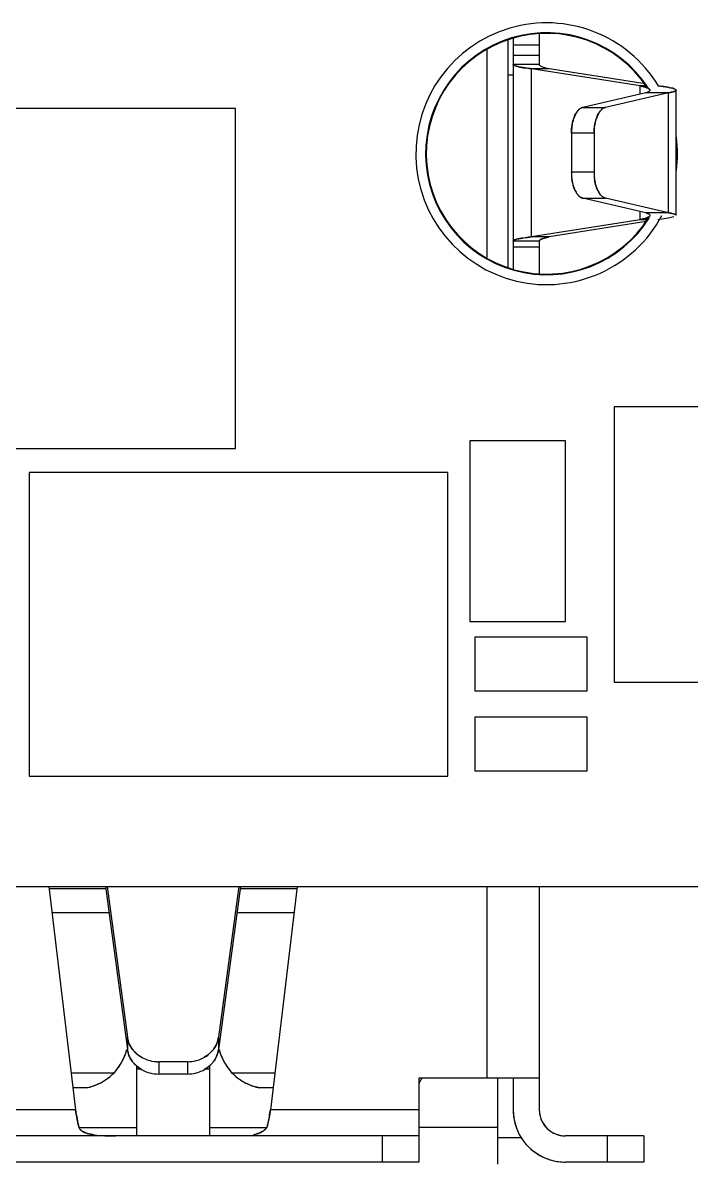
# Model space of a CAD drawing. Header units: millimetres. Extents: x 15 to 418, y 12 to 300.
# Drawn here: x 321.35 to 327.73, y 120.72 to 131.62 of the extents above; entities that cross this region are included whole.
import ezdxf

# ---------------------------------------------------------------- set-up
doc = ezdxf.new("R2010")
doc.units = ezdxf.units.MM
doc.header["$LTSCALE"] = 23.1
doc.layers.get('0').update_dxf_attribs({"linetype": 'CONTINUOUS'})

msp = doc.modelspace()

# ---------------------------------------------------------------- linework, layer by layer
at = {"color": 7, "linetype": 'Continuous'}
for p, q in [((326.032, 131.477), (326.032, 129.268)), ((326.282, 131.517), (326.282, 131.224)), ((325.782, 131.363), (325.782, 129.382)), ((325.982, 131.465), (325.982, 129.279)), ((326.032, 131.413), (326.282, 131.413)), ((326.282, 131.31), (326.032, 131.31)), ((326.282, 131.224), (326.032, 131.224)), ((327.245, 131.02), (326.207, 131.184)), ((326.377, 131.184), (326.207, 131.184)), ((326.207, 129.578), (326.207, 131.184)), ((326.282, 131.222), (326.282, 131.224)), ((327.295, 131.039), (326.377, 131.184)), ((326.032, 131.121), (325.982, 131.121)), ((327.3, 130.954), (326.699, 130.815)), ((327.516, 130.954), (326.916, 130.815)), ((327.305, 131.02), (327.245, 131.02)), ((327.245, 130.941), (327.245, 131.02)), ((327.516, 130.954), (327.3, 130.954)), ((327.334, 130.99), (327.337, 130.987)), ((327.42, 131.019), (327.415, 131.02)), ((327.415, 131.02), (327.42, 131.019)), ((327.516, 129.808), (327.516, 130.954)), ((323.378, 130.805), (318.358, 130.805)), ((323.378, 127.555), (323.378, 130.805)), ((326.699, 130.815), (326.916, 130.815)), ((326.805, 130.567), (326.589, 130.567)), ((326.589, 130.567), (326.589, 130.195)), ((326.805, 130.567), (326.805, 130.195)), ((326.805, 130.195), (326.589, 130.195)), ((327.3, 129.808), (326.699, 129.947)), ((326.699, 129.947), (326.916, 129.947)), ((327.516, 129.808), (326.916, 129.947)), ((327.245, 129.742), (326.207, 129.578)), ((327.245, 129.742), (327.245, 129.821)), ((327.312, 129.742), (327.245, 129.742)), ((327.516, 129.808), (327.3, 129.808)), ((327.325, 129.767), (327.33, 129.77)), ((327.33, 129.769), (327.325, 129.767)), ((327.303, 129.724), (326.377, 129.578)), ((326.282, 129.538), (326.032, 129.538)), ((326.377, 129.578), (326.207, 129.578)), ((326.282, 129.538), (326.282, 129.228)), ((326.282, 129.481), (326.032, 129.481)), ((328.202, 127.955), (326.996, 127.955)), ((326.996, 127.955), (326.996, 125.326)), ((318.358, 127.555), (323.378, 127.555)), ((326.532, 127.631), (325.618, 127.631)), ((325.618, 127.631), (325.618, 125.904)), ((326.532, 125.904), (326.532, 127.631)), ((325.408, 127.328), (321.408, 127.328)), ((321.408, 127.328), (321.408, 124.428)), ((325.408, 124.428), (325.408, 127.328)), ((325.618, 125.904), (326.532, 125.904)), ((326.738, 125.754), (325.666, 125.754)), ((325.666, 125.754), (325.666, 125.241)), ((326.738, 125.241), (326.738, 125.754)), ((326.996, 125.326), (328.202, 125.326)), ((325.666, 125.241), (326.738, 125.241)), ((326.738, 124.992), (325.666, 124.992)), ((325.666, 124.992), (325.666, 124.479)), ((326.738, 124.479), (326.738, 124.992)), ((321.408, 124.428), (325.408, 124.428)), ((325.666, 124.479), (326.738, 124.479)), ((313.786, 123.372), (363.786, 123.372)), ((321.596, 123.372), (321.85, 121.241)), ((321.599, 123.354), (322.14, 123.354)), ((322.137, 123.372), (322.347, 121.816)), ((322.153, 123.372), (322.347, 121.933)), ((323.41, 123.372), (323.217, 121.933)), ((323.426, 123.372), (323.217, 121.816)), ((323.424, 123.354), (323.965, 123.354)), ((323.967, 123.372), (323.714, 121.241)), ((325.782, 123.372), (325.782, 121.541)), ((326.282, 123.372), (326.282, 121.241)), ((322.171, 123.12), (321.626, 123.12)), ((323.937, 123.12), (323.392, 123.12)), ((322.347, 121.933), (322.347, 121.816)), ((323.217, 121.933), (323.217, 121.816)), ((322.432, 121.663), (322.432, 120.991)), ((322.919, 121.699), (322.645, 121.699)), ((322.645, 121.699), (322.645, 121.582)), ((322.919, 121.699), (322.919, 121.582)), ((323.132, 121.663), (323.132, 120.991)), ((322.214, 121.59), (321.808, 121.59)), ((322.475, 121.629), (322.432, 121.629)), ((322.919, 121.582), (322.645, 121.582)), ((323.132, 121.629), (323.088, 121.629)), ((323.755, 121.59), (323.35, 121.59)), ((321.953, 121.45), (321.825, 121.45)), ((323.738, 121.45), (323.61, 121.45)), ((326.282, 121.541), (325.132, 121.541)), ((325.132, 121.541), (325.132, 120.741)), ((325.161, 121.541), (325.132, 121.491)), ((325.882, 121.541), (325.882, 120.721)), ((326.032, 121.541), (326.032, 121.241)), ((321.85, 121.241), (319.792, 121.241)), ((325.132, 121.241), (323.714, 121.241)), ((321.883, 121.071), (322.432, 121.071)), ((323.132, 121.071), (323.68, 121.071)), ((325.882, 121.071), (325.132, 121.071)), ((325.132, 120.991), (319.792, 120.991)), ((324.782, 120.991), (324.782, 120.741)), ((326.111, 120.971), (325.882, 120.971)), ((327.282, 120.991), (326.532, 120.991)), ((326.932, 120.991), (326.932, 120.741)), ((327.282, 120.991), (327.282, 120.741)), ((325.132, 120.741), (319.792, 120.741)), ((327.282, 120.741), (326.532, 120.741))]:
    msp.add_line(p, q, dxfattribs=at)
at = {"color": 6, "linetype": 'Continuous'}
msp.add_line((327.59, 129.782), (327.59, 130.98), dxfattribs=at)
at = {"color": 7, "linetype": 'Continuous'}
for centre, radius, start, end in [((326.352, 130.372), 1.25, 31.2168, 331.875), ((326.352, 130.372), 1.156, 32.9875, 328.2749), ((326.352, 130.372), 1.15, 33.6113, 327.9822), ((326.601, 132.182), 1.023, 256.7781, 257.3779), ((326.593, 132.149), 0.989, 256.7641, 257.3845), ((327.022, 130.026), 1.019, 76.8029, 77.3927), ((327.028, 130.054), 0.99, 76.7777, 77.384), ((327.213, 131.219), 0.279, 288.1122, 289.0892), ((327.216, 131.212), 0.271, 288.1262, 289.1308), ((327.217, 130.752), 0.266, 70.6974, 71.1601), ((327.305, 131.006), 0.0461, 303.4336, 305.7424), ((327.362, 131.819), 0.879, 280.1278, 280.4246), ((327.367, 131.788), 0.847, 280.1296, 280.4372), ((327.524, 130.855), 0.145, 71.1257, 72.2929), ((327.586, 130.98), 0.00439, 0.0537, 4.8458), ((327.02, 130.657), 0.198, 146.5639, 149.134), ((327.073, 130.567), 0.484, 171.6036, 180.0716), ((326.941, 130.595), 0.35, 161.8296, 163.5875), ((327.289, 130.567), 0.484, 171.6011, 180.0764), ((326.352, 130.372), 1.25, 352.6617, 7.3383), ((327.072, 130.195), 0.484, 179.9236, 188.3989), ((327.289, 130.195), 0.484, 179.9284, 188.3964), ((327.158, 130.167), 0.35, 196.4125, 198.1704), ((326.803, 130.105), 0.198, 210.866, 213.4361), ((327.014, 130.774), 1.058, 282.6132, 282.9367), ((327.02, 130.744), 1.027, 282.6216, 282.9547), ((327.219, 129.56), 0.261, 70.0744, 71.9201), ((327.221, 129.567), 0.254, 70.0103, 71.9064), ((327.032, 132.884), 3.165, 276.9608, 277.2813), ((327.358, 128.92), 0.902, 79.7465, 79.8703), ((327.364, 128.952), 0.87, 79.7403, 79.8687), ((326.608, 128.547), 1.056, 102.6274, 103.0044), ((326.6, 128.584), 1.019, 102.6207, 103.0112), ((321.857, 121.94), 0.5, 281.1104, 345.6282), ((321.858, 121.94), 0.498, 344.8339, 345.6218), ((322.611, 121.981), 0.271, 217.985, 223.5985), ((322.952, 121.981), 0.271, 316.3842, 321.0045), ((323.707, 121.94), 0.5, 194.3718, 258.8896), ((323.706, 121.94), 0.499, 194.7008, 195.1716), ((323.707, 121.941), 0.501, 195.1746, 200.376), ((321.856, 121.941), 0.501, 323.747, 329.3584), ((321.857, 121.94), 0.499, 329.3605, 330.3324), ((321.855, 121.941), 0.501, 330.3419, 339.0355), ((321.856, 121.941), 0.501, 339.0387, 339.6898), ((322.611, 121.864), 0.271, 218.9955, 223.6158), ((322.635, 122.011), 0.31, 239.9092, 244.1424), ((322.641, 122.023), 0.323, 244.1807, 255.3162), ((322.645, 122.038), 0.339, 255.3551, 269.9869), ((322.645, 122.038), 0.338, 255.3482, 269.9997), ((322.919, 122.038), 0.338, 270.0003, 284.6395), ((322.922, 122.024), 0.324, 284.6733, 294.9147), ((322.928, 122.012), 0.311, 294.9428, 300.0661), ((322.952, 121.863), 0.271, 316.4015, 322.015), ((323.708, 121.941), 0.501, 200.3757, 209.6503), ((323.706, 121.94), 0.499, 209.6613, 210.6522), ((323.708, 121.941), 0.501, 210.6555, 216.3428), ((321.863, 121.928), 0.486, 298.7297, 310.7039), ((321.847, 121.948), 0.512, 310.6696, 314.0113), ((321.84, 121.955), 0.522, 314.0059, 315.7161), ((321.86, 121.937), 0.495, 315.5258, 323.7605), ((322.636, 121.894), 0.311, 239.9339, 245.0572), ((322.641, 121.906), 0.324, 245.0853, 255.3267), ((322.645, 121.92), 0.338, 255.3605, 269.9997), ((322.919, 121.921), 0.339, 270.0131, 284.6449), ((322.919, 121.92), 0.338, 270.0003, 284.6518), ((322.922, 121.906), 0.323, 284.6838, 295.8193), ((322.928, 121.893), 0.31, 295.8576, 300.0908), ((323.704, 121.939), 0.497, 216.3309, 224.4547), ((323.722, 121.954), 0.52, 224.276, 226.0118), ((323.716, 121.947), 0.511, 226.0067, 229.364), ((323.698, 121.926), 0.483, 229.2941, 241.327), ((321.856, 121.944), 0.503, 281.1611, 295.2515), ((321.86, 121.936), 0.495, 295.2536, 298.7009), ((323.704, 121.935), 0.495, 241.3172, 244.7602), ((323.708, 121.943), 0.503, 244.7535, 258.8483), ((326.534, 121.241), 0.502, 180.0325, 194.8997), ((326.532, 121.241), 0.5, 179.9975, 270.0025), ((326.534, 121.241), 0.252, 180.0793, 197.837), ((326.532, 121.241), 0.25, 179.993, 270.007), ((326.532, 121.241), 0.25, 197.9294, 211.0272), ((322.78, 121.289), 0.923, 193.3461, 193.6651), ((322.771, 121.287), 0.914, 193.3358, 193.6578), ((321.942, 121.095), 0.0635, 202.2848, 206.0015), ((321.937, 121.092), 0.0574, 201.3479, 205.4402), ((322.059, 121.342), 0.341, 253.8273, 256.3977), ((322.058, 121.342), 0.341, 253.818, 256.3905), ((323.515, 121.216), 0.22, 315.4008, 318.6209), ((323.547, 121.182), 0.173, 316.1515, 320.2075), ((322.761, 121.294), 0.946, 346.3381, 346.8016), ((322.769, 121.292), 0.938, 346.3455, 346.8131), ((326.532, 121.241), 0.5, 194.9393, 204.1555), ((326.531, 121.241), 0.249, 211.0343, 216.0013), ((326.533, 121.242), 0.252, 216.0606, 233.9664), ((326.531, 121.241), 0.25, 234.0284, 240.031), ((326.532, 121.241), 0.25, 240.0342, 252.0891), ((322.126, 121.705), 0.71, 261.8611, 262.2197), ((322.126, 121.703), 0.709, 261.8558, 262.215), ((326.533, 121.242), 0.502, 210.0008, 223.345), ((326.53, 121.239), 0.498, 223.3657, 224.9939), ((326.532, 121.243), 0.252, 252.1679, 269.9339), ((326.533, 121.243), 0.502, 225.0294, 239.9792), ((326.532, 121.241), 0.5, 240.0124, 245.2977), ((326.532, 121.241), 0.5, 245.2985, 255.0518), ((326.532, 121.244), 0.503, 255.0972, 269.9607)]:
    msp.add_arc(centre, radius, start, end, dxfattribs=at)
for points, knots in [([(326.052, 131.211), (326.047, 131.213), (326.039, 131.215), (326.032, 131.222), (326.032, 131.224)], [0, 0, 0, 0, 0.665428, 1, 1, 1, 1]), ([(326.032, 131.224), (326.032, 131.222), (326.039, 131.215), (326.047, 131.213), (326.052, 131.211)], [0, 0, 0, 0, 0.336381, 1, 1, 1, 1]), ([(326.112, 131.197), (326.1, 131.199), (326.08, 131.203), (326.06, 131.208), (326.052, 131.211)], [0, 0, 0, 0, 0.574883, 1, 1, 1, 1]), ([(326.052, 131.211), (326.06, 131.208), (326.08, 131.203), (326.1, 131.199), (326.112, 131.197)], [0, 0, 0, 0, 0.424653, 1, 1, 1, 1]), ([(326.207, 131.184), (326.198, 131.185), (326.166, 131.189), (326.135, 131.194), (326.112, 131.197)], [0, 0, 0, 0, 0.280091, 1, 1, 1, 1]), ([(326.112, 131.197), (326.119, 131.196), (326.15, 131.191), (326.182, 131.187), (326.207, 131.184)], [0, 0, 0, 0, 0.219007, 1, 1, 1, 1]), ([(326.282, 131.222), (326.283, 131.219), (326.291, 131.211), (326.309, 131.203), (326.335, 131.194), (326.355, 131.189), (326.367, 131.186)], [0, 0, 0, 0, 0.123455, 0.328248, 0.621964, 1, 1, 1, 1]), ([(327.303, 131.004), (327.3, 131.005), (327.284, 131.01), (327.268, 131.015), (327.255, 131.018)], [0, 0, 0, 0, 0.218101, 1, 1, 1, 1]), ([(327.255, 131.018), (327.26, 131.016), (327.276, 131.013), (327.292, 131.008), (327.303, 131.004)], [0, 0, 0, 0, 0.28089, 1, 1, 1, 1]), ([(327.303, 131.004), (327.305, 131.004), (327.31, 131.002), (327.315, 131), (327.319, 130.998)], [0, 0, 0, 0, 0.2715, 1, 1, 1, 1]), ([(327.331, 130.967), (327.329, 130.966), (327.321, 130.961), (327.312, 130.958), (327.304, 130.955)], [0, 0, 0, 0, 0.203078, 1, 1, 1, 1]), ([(327.304, 130.955), (327.307, 130.956), (327.316, 130.96), (327.325, 130.964), (327.331, 130.967)], [0, 0, 0, 0, 0.297943, 1, 1, 1, 1]), ([(327.319, 130.998), (327.318, 130.999), (327.313, 131), (327.309, 131.002), (327.305, 131.003)], [0, 0, 0, 0, 0.230839, 1, 1, 1, 1]), ([(327.334, 130.99), (327.333, 130.99), (327.328, 130.994), (327.323, 130.996), (327.319, 130.998)], [0, 0, 0, 0, 0.210058, 1, 1, 1, 1]), ([(327.319, 130.998), (327.32, 130.998), (327.326, 130.995), (327.331, 130.992), (327.334, 130.99)], [0, 0, 0, 0, 0.291362, 1, 1, 1, 1]), ([(327.34, 130.98), (327.34, 130.979), (327.339, 130.973), (327.334, 130.97), (327.331, 130.967)], [0, 0, 0, 0, 0.196813, 1, 1, 1, 1]), ([(327.332, 130.968), (327.335, 130.971), (327.34, 130.975), (327.34, 130.983), (327.338, 130.986), (327.337, 130.987)], [0, 0, 0, 0, 0.544614, 0.754397, 1, 1, 1, 1]), ([(327.337, 130.987), (327.337, 130.986), (327.339, 130.984), (327.34, 130.982), (327.34, 130.98)], [0, 0, 0, 0, 0.286834, 1, 1, 1, 1]), ([(327.509, 131.007), (327.502, 131.008), (327.473, 131.013), (327.443, 131.016), (327.42, 131.019)], [0, 0, 0, 0, 0.220638, 1, 1, 1, 1]), ([(327.42, 131.019), (327.45, 131.016), (327.491, 131.01), (327.541, 131.001), (327.56, 130.996), (327.568, 130.993)], [0, 0, 0, 0, 0.604402, 0.830186, 1, 1, 1, 1]), ([(327.568, 130.994), (327.564, 130.995), (327.545, 131), (327.525, 131.004), (327.509, 131.007)], [0, 0, 0, 0, 0.195444, 1, 1, 1, 1]), ([(327.521, 130.955), (327.531, 130.957), (327.548, 130.96), (327.568, 130.965), (327.58, 130.97), (327.586, 130.973), (327.59, 130.977), (327.59, 130.98)], [0, 0, 0, 0, 0.404905, 0.705097, 0.814959, 0.898768, 1, 1, 1, 1]), ([(327.572, 130.967), (327.569, 130.966), (327.552, 130.961), (327.535, 130.957), (327.521, 130.955)], [0, 0, 0, 0, 0.194881, 1, 1, 1, 1]), ([(327.59, 130.98), (327.59, 130.983), (327.583, 130.988), (327.576, 130.991), (327.571, 130.993)], [0, 0, 0, 0, 0.345274, 1, 1, 1, 1]), ([(327.59, 130.98), (327.59, 130.977), (327.586, 130.973), (327.579, 130.97), (327.575, 130.968), (327.572, 130.967)], [0, 0, 0, 0, 0.338493, 0.623833, 1, 1, 1, 1]), ([(326.633, 130.758), (326.631, 130.754), (326.621, 130.737), (326.614, 130.718), (326.609, 130.704)], [0, 0, 0, 0, 0.234634, 1, 1, 1, 1]), ([(326.609, 130.704), (326.611, 130.709), (326.617, 130.728), (326.626, 130.746), (326.633, 130.758)], [0, 0, 0, 0, 0.265127, 1, 1, 1, 1]), ([(326.664, 130.796), (326.662, 130.794), (326.65, 130.783), (326.64, 130.769), (326.633, 130.758)], [0, 0, 0, 0, 0.230656, 1, 1, 1, 1]), ([(326.633, 130.758), (326.636, 130.762), (326.645, 130.776), (326.655, 130.789), (326.664, 130.796)], [0, 0, 0, 0, 0.270473, 1, 1, 1, 1]), ([(326.699, 130.815), (326.696, 130.814), (326.684, 130.81), (326.672, 130.803), (326.664, 130.796)], [0, 0, 0, 0, 0.235053, 1, 1, 1, 1]), ([(326.664, 130.796), (326.667, 130.799), (326.678, 130.807), (326.69, 130.813), (326.699, 130.815)], [0, 0, 0, 0, 0.268877, 1, 1, 1, 1]), ([(326.826, 130.704), (326.827, 130.709), (326.834, 130.728), (326.842, 130.746), (326.85, 130.758)], [0, 0, 0, 0, 0.265135, 1, 1, 1, 1]), ([(326.85, 130.758), (326.848, 130.754), (326.838, 130.737), (326.83, 130.718), (326.826, 130.704)], [0, 0, 0, 0, 0.234615, 1, 1, 1, 1]), ([(326.855, 130.766), (326.857, 130.769), (326.864, 130.78), (326.873, 130.79), (326.881, 130.796)], [0, 0, 0, 0, 0.267215, 1, 1, 1, 1]), ([(326.881, 130.796), (326.879, 130.794), (326.869, 130.785), (326.86, 130.775), (326.855, 130.766)], [0, 0, 0, 0, 0.233687, 1, 1, 1, 1]), ([(326.881, 130.796), (326.884, 130.799), (326.894, 130.807), (326.906, 130.813), (326.916, 130.815)], [0, 0, 0, 0, 0.268858, 1, 1, 1, 1]), ([(326.916, 130.815), (326.913, 130.814), (326.9, 130.81), (326.889, 130.803), (326.881, 130.796)], [0, 0, 0, 0, 0.235037, 1, 1, 1, 1]), ([(326.589, 130.567), (326.589, 130.573), (326.589, 130.596), (326.591, 130.62), (326.594, 130.638)], [0, 0, 0, 0, 0.251993, 1, 1, 1, 1]), ([(326.606, 130.694), (326.605, 130.689), (326.6, 130.671), (326.596, 130.652), (326.594, 130.638)], [0, 0, 0, 0, 0.24257, 1, 1, 1, 1]), ([(326.594, 130.638), (326.594, 130.643), (326.598, 130.661), (326.602, 130.68), (326.606, 130.694)], [0, 0, 0, 0, 0.257015, 1, 1, 1, 1]), ([(326.805, 130.567), (326.805, 130.573), (326.806, 130.596), (326.808, 130.62), (326.81, 130.638)], [0, 0, 0, 0, 0.25201, 1, 1, 1, 1]), ([(326.81, 130.638), (326.811, 130.644), (326.815, 130.666), (326.82, 130.688), (326.826, 130.704)], [0, 0, 0, 0, 0.258836, 1, 1, 1, 1]), ([(326.826, 130.704), (326.824, 130.699), (326.817, 130.677), (326.813, 130.655), (326.81, 130.638)], [0, 0, 0, 0, 0.240546, 1, 1, 1, 1]), ([(326.589, 130.195), (326.589, 130.189), (326.589, 130.165), (326.591, 130.142), (326.594, 130.124)], [0, 0, 0, 0, 0.25201, 1, 1, 1, 1]), ([(326.805, 130.195), (326.805, 130.189), (326.806, 130.166), (326.808, 130.142), (326.81, 130.124)], [0, 0, 0, 0, 0.251993, 1, 1, 1, 1]), ([(326.594, 130.124), (326.595, 130.118), (326.598, 130.096), (326.604, 130.074), (326.609, 130.058)], [0, 0, 0, 0, 0.258836, 1, 1, 1, 1]), ([(326.609, 130.058), (326.607, 130.063), (326.601, 130.085), (326.596, 130.107), (326.594, 130.124)], [0, 0, 0, 0, 0.240546, 1, 1, 1, 1]), ([(326.609, 130.058), (326.611, 130.053), (326.617, 130.034), (326.626, 130.016), (326.633, 130.004)], [0, 0, 0, 0, 0.265135, 1, 1, 1, 1]), ([(326.633, 130.004), (326.631, 130.008), (326.621, 130.025), (326.614, 130.044), (326.609, 130.058)], [0, 0, 0, 0, 0.234615, 1, 1, 1, 1]), ([(326.822, 130.068), (326.821, 130.073), (326.816, 130.091), (326.812, 130.11), (326.81, 130.124)], [0, 0, 0, 0, 0.24257, 1, 1, 1, 1]), ([(326.81, 130.124), (326.811, 130.119), (326.814, 130.1), (326.818, 130.082), (326.822, 130.068)], [0, 0, 0, 0, 0.257015, 1, 1, 1, 1]), ([(326.85, 130.004), (326.848, 130.008), (326.838, 130.025), (326.83, 130.044), (326.826, 130.058)], [0, 0, 0, 0, 0.234634, 1, 1, 1, 1]), ([(326.826, 130.058), (326.827, 130.053), (326.834, 130.034), (326.842, 130.016), (326.85, 130.004)], [0, 0, 0, 0, 0.265127, 1, 1, 1, 1]), ([(326.638, 129.996), (326.64, 129.993), (326.648, 129.982), (326.657, 129.972), (326.664, 129.965)], [0, 0, 0, 0, 0.267215, 1, 1, 1, 1]), ([(326.664, 129.965), (326.662, 129.968), (326.652, 129.977), (326.644, 129.987), (326.638, 129.996)], [0, 0, 0, 0, 0.233687, 1, 1, 1, 1]), ([(326.664, 129.965), (326.667, 129.963), (326.678, 129.955), (326.69, 129.949), (326.699, 129.947)], [0, 0, 0, 0, 0.268858, 1, 1, 1, 1]), ([(326.699, 129.947), (326.696, 129.948), (326.684, 129.952), (326.672, 129.959), (326.664, 129.965)], [0, 0, 0, 0, 0.235037, 1, 1, 1, 1]), ([(326.881, 129.966), (326.878, 129.968), (326.866, 129.979), (326.856, 129.993), (326.85, 130.004)], [0, 0, 0, 0, 0.230656, 1, 1, 1, 1]), ([(326.85, 130.004), (326.852, 130), (326.861, 129.986), (326.872, 129.973), (326.881, 129.966)], [0, 0, 0, 0, 0.270473, 1, 1, 1, 1]), ([(326.916, 129.947), (326.913, 129.948), (326.9, 129.952), (326.889, 129.959), (326.881, 129.966)], [0, 0, 0, 0, 0.235053, 1, 1, 1, 1]), ([(326.881, 129.966), (326.884, 129.963), (326.894, 129.955), (326.906, 129.949), (326.916, 129.947)], [0, 0, 0, 0, 0.268877, 1, 1, 1, 1]), ([(327.306, 129.759), (327.302, 129.757), (327.284, 129.751), (327.265, 129.747), (327.251, 129.743)], [0, 0, 0, 0, 0.2137, 1, 1, 1, 1]), ([(327.251, 129.743), (327.256, 129.745), (327.274, 129.749), (327.293, 129.754), (327.305, 129.758)], [0, 0, 0, 0, 0.284844, 1, 1, 1, 1]), ([(327.305, 129.758), (327.307, 129.759), (327.314, 129.762), (327.32, 129.764), (327.325, 129.767)], [0, 0, 0, 0, 0.28065, 1, 1, 1, 1]), ([(327.325, 129.767), (327.323, 129.766), (327.317, 129.763), (327.311, 129.76), (327.306, 129.759)], [0, 0, 0, 0, 0.219477, 1, 1, 1, 1]), ([(327.335, 129.792), (327.331, 129.794), (327.323, 129.8), (327.313, 129.803), (327.308, 129.805)], [0, 0, 0, 0, 0.42051, 1, 1, 1, 1]), ([(327.308, 129.805), (327.314, 129.803), (327.325, 129.799), (327.334, 129.793), (327.337, 129.789)], [0, 0, 0, 0, 0.599657, 1, 1, 1, 1]), ([(327.337, 129.775), (327.336, 129.775), (327.334, 129.772), (327.332, 129.771), (327.33, 129.769)], [0, 0, 0, 0, 0.219637, 1, 1, 1, 1]), ([(327.339, 129.787), (327.338, 129.788), (327.337, 129.789), (327.336, 129.791), (327.335, 129.792)], [0, 0, 0, 0, 0.226019, 1, 1, 1, 1]), ([(327.337, 129.789), (327.338, 129.789), (327.339, 129.787), (327.34, 129.784), (327.34, 129.782)], [0, 0, 0, 0, 0.282675, 1, 1, 1, 1]), ([(327.337, 129.775), (327.338, 129.777), (327.341, 129.781), (327.34, 129.785), (327.339, 129.787)], [0, 0, 0, 0, 0.522705, 1, 1, 1, 1]), ([(327.34, 129.782), (327.34, 129.782), (327.34, 129.779), (327.338, 129.777), (327.337, 129.775)], [0, 0, 0, 0, 0.226194, 1, 1, 1, 1]), ([(327.568, 129.768), (327.551, 129.763), (327.506, 129.754), (327.46, 129.748), (327.433, 129.744)], [0, 0, 0, 0, 0.39835, 1, 1, 1, 1]), ([(327.59, 129.782), (327.59, 129.785), (327.586, 129.789), (327.579, 129.792), (327.567, 129.797), (327.547, 129.802), (327.529, 129.806), (327.518, 129.808)], [0, 0, 0, 0, 0.100336, 0.184052, 0.293989, 0.594598, 1, 1, 1, 1]), ([(327.518, 129.808), (327.529, 129.806), (327.547, 129.802), (327.565, 129.797), (327.572, 129.795)], [0, 0, 0, 0, 0.575989, 1, 1, 1, 1]), ([(326.032, 129.538), (326.032, 129.54), (326.039, 129.547), (326.047, 129.549), (326.052, 129.551)], [0, 0, 0, 0, 0.334565, 1, 1, 1, 1]), ([(326.052, 129.551), (326.047, 129.549), (326.039, 129.547), (326.032, 129.54), (326.032, 129.538)], [0, 0, 0, 0, 0.663624, 1, 1, 1, 1]), ([(326.052, 129.551), (326.06, 129.554), (326.08, 129.559), (326.1, 129.563), (326.112, 129.564)], [0, 0, 0, 0, 0.425118, 1, 1, 1, 1]), ([(326.112, 129.564), (326.1, 129.563), (326.08, 129.559), (326.06, 129.554), (326.052, 129.551)], [0, 0, 0, 0, 0.575353, 1, 1, 1, 1]), ([(326.112, 129.564), (326.119, 129.566), (326.15, 129.571), (326.182, 129.575), (326.207, 129.578)], [0, 0, 0, 0, 0.218746, 1, 1, 1, 1]), ([(326.207, 129.578), (326.198, 129.577), (326.166, 129.573), (326.135, 129.568), (326.112, 129.564)], [0, 0, 0, 0, 0.279648, 1, 1, 1, 1]), ([(326.282, 129.541), (326.284, 129.545), (326.293, 129.552), (326.311, 129.56), (326.338, 129.569), (326.359, 129.574), (326.37, 129.576)], [0, 0, 0, 0, 0.12702, 0.334252, 0.627261, 1, 1, 1, 1]), ([(326.37, 129.576), (326.359, 129.574), (326.338, 129.569), (326.311, 129.56), (326.293, 129.552), (326.284, 129.545), (326.282, 129.541)], [0, 0, 0, 0, 0.371937, 0.664378, 0.872101, 1, 1, 1, 1]), ([(322.347, 121.933), (322.348, 121.927), (322.352, 121.901), (322.361, 121.877), (322.369, 121.859)], [0, 0, 0, 0, 0.248151, 1, 1, 1, 1]), ([(322.369, 121.859), (322.366, 121.865), (322.356, 121.889), (322.349, 121.914), (322.347, 121.933)], [0, 0, 0, 0, 0.2527, 1, 1, 1, 1]), ([(323.217, 121.933), (323.216, 121.927), (323.211, 121.901), (323.203, 121.877), (323.194, 121.859)], [0, 0, 0, 0, 0.248168, 1, 1, 1, 1]), ([(323.194, 121.859), (323.197, 121.865), (323.207, 121.889), (323.214, 121.914), (323.217, 121.933)], [0, 0, 0, 0, 0.252709, 1, 1, 1, 1]), ([(322.347, 121.816), (322.347, 121.809), (322.352, 121.784), (322.361, 121.759), (322.369, 121.742)], [0, 0, 0, 0, 0.248168, 1, 1, 1, 1]), ([(322.369, 121.742), (322.366, 121.748), (322.356, 121.771), (322.349, 121.797), (322.347, 121.816)], [0, 0, 0, 0, 0.252709, 1, 1, 1, 1]), ([(322.415, 121.794), (322.42, 121.789), (322.439, 121.77), (322.462, 121.753), (322.48, 121.743)], [0, 0, 0, 0, 0.246983, 1, 1, 1, 1]), ([(322.48, 121.743), (322.474, 121.746), (322.45, 121.761), (322.429, 121.779), (322.415, 121.794)], [0, 0, 0, 0, 0.253554, 1, 1, 1, 1]), ([(323.148, 121.794), (323.144, 121.789), (323.124, 121.77), (323.101, 121.753), (323.083, 121.743)], [0, 0, 0, 0, 0.246988, 1, 1, 1, 1]), ([(323.083, 121.743), (323.089, 121.746), (323.113, 121.761), (323.134, 121.779), (323.148, 121.794)], [0, 0, 0, 0, 0.253551, 1, 1, 1, 1]), ([(323.194, 121.859), (323.188, 121.846), (323.178, 121.83), (323.166, 121.814), (323.163, 121.81)], [0, 0, 0, 0, 0.747575, 1, 1, 1, 1]), ([(323.163, 121.81), (323.166, 121.814), (323.178, 121.83), (323.188, 121.846), (323.194, 121.859)], [0, 0, 0, 0, 0.252405, 1, 1, 1, 1]), ([(323.194, 121.742), (323.197, 121.748), (323.207, 121.771), (323.214, 121.797), (323.217, 121.816)], [0, 0, 0, 0, 0.2527, 1, 1, 1, 1]), ([(323.217, 121.816), (323.216, 121.809), (323.211, 121.784), (323.203, 121.759), (323.194, 121.742)], [0, 0, 0, 0, 0.248151, 1, 1, 1, 1]), ([(322.369, 121.742), (322.375, 121.729), (322.386, 121.712), (322.397, 121.697), (322.4, 121.693)], [0, 0, 0, 0, 0.747575, 1, 1, 1, 1]), ([(322.4, 121.693), (322.397, 121.697), (322.386, 121.712), (322.375, 121.729), (322.369, 121.742)], [0, 0, 0, 0, 0.252405, 1, 1, 1, 1]), ([(322.415, 121.676), (322.42, 121.672), (322.439, 121.652), (322.462, 121.636), (322.48, 121.625)], [0, 0, 0, 0, 0.246988, 1, 1, 1, 1]), ([(322.48, 121.625), (322.474, 121.629), (322.451, 121.644), (322.429, 121.662), (322.415, 121.676)], [0, 0, 0, 0, 0.253551, 1, 1, 1, 1]), ([(323.083, 121.625), (323.089, 121.629), (323.113, 121.644), (323.134, 121.662), (323.148, 121.677)], [0, 0, 0, 0, 0.253554, 1, 1, 1, 1]), ([(323.148, 121.677), (323.144, 121.672), (323.124, 121.652), (323.101, 121.636), (323.083, 121.625)], [0, 0, 0, 0, 0.246983, 1, 1, 1, 1]), ([(322.071, 121.488), (322.061, 121.484), (322.024, 121.467), (321.984, 121.455), (321.953, 121.45)], [0, 0, 0, 0, 0.248339, 1, 1, 1, 1]), ([(323.61, 121.45), (323.6, 121.452), (323.56, 121.461), (323.521, 121.475), (323.493, 121.488)], [0, 0, 0, 0, 0.251751, 1, 1, 1, 1]), ([(321.882, 121.076), (321.876, 121.101), (321.865, 121.156), (321.855, 121.212), (321.85, 121.241)], [0, 0, 0, 0, 0.46722, 1, 1, 1, 1]), ([(321.85, 121.241), (321.855, 121.212), (321.865, 121.156), (321.876, 121.101), (321.882, 121.076)], [0, 0, 0, 0, 0.53302, 1, 1, 1, 1]), ([(323.714, 121.241), (323.711, 121.226), (323.701, 121.172), (323.691, 121.118), (323.682, 121.078)], [0, 0, 0, 0, 0.269781, 1, 1, 1, 1]), ([(323.682, 121.078), (323.685, 121.09), (323.697, 121.144), (323.706, 121.199), (323.714, 121.241)], [0, 0, 0, 0, 0.222474, 1, 1, 1, 1]), ([(322.026, 121.002), (322.022, 121.002), (322.006, 121.005), (321.99, 121.008), (321.978, 121.011)], [0, 0, 0, 0, 0.253395, 1, 1, 1, 1]), ([(321.978, 121.011), (321.982, 121.01), (321.998, 121.006), (322.014, 121.004), (322.026, 121.002)], [0, 0, 0, 0, 0.246414, 1, 1, 1, 1]), ([(323.587, 121.011), (323.584, 121.01), (323.572, 121.006), (323.56, 121.003), (323.55, 121.001)], [0, 0, 0, 0, 0.245422, 1, 1, 1, 1]), ([(323.55, 121.001), (323.553, 121.002), (323.566, 121.004), (323.578, 121.008), (323.587, 121.011)], [0, 0, 0, 0, 0.25493, 1, 1, 1, 1]), ([(323.625, 121.026), (323.616, 121.022), (323.603, 121.016), (323.591, 121.012), (323.587, 121.011)], [0, 0, 0, 0, 0.746637, 1, 1, 1, 1]), ([(323.672, 121.062), (323.668, 121.058), (323.654, 121.045), (323.638, 121.033), (323.625, 121.026)], [0, 0, 0, 0, 0.253726, 1, 1, 1, 1]), ([(323.625, 121.026), (323.638, 121.033), (323.654, 121.045), (323.669, 121.058), (323.672, 121.062)], [0, 0, 0, 0, 0.74753, 1, 1, 1, 1]), ([(322.03, 121.001), (322.063, 120.997), (322.13, 120.992), (322.197, 120.991), (322.231, 120.991)], [0, 0, 0, 0, 0.493092, 1, 1, 1, 1])]:
    msp.add_open_spline(points, degree=3, knots=knots, dxfattribs=at)
for points in [[(326.282, 129.538), (326.282, 129.539), (326.282, 129.54), (326.282, 129.541)], [(326.282, 129.541), (326.282, 129.54), (326.282, 129.539), (326.282, 129.538)], [(322.369, 121.859), (322.377, 121.843), (322.387, 121.828), (322.398, 121.814)], [(322.398, 121.814), (322.387, 121.828), (322.377, 121.843), (322.369, 121.859)], [(323.166, 121.697), (323.177, 121.711), (323.186, 121.726), (323.194, 121.742)], [(323.194, 121.742), (323.186, 121.726), (323.177, 121.711), (323.166, 121.697)], [(321.902, 121.045), (321.895, 121.051), (321.889, 121.059), (321.885, 121.067)], [(321.885, 121.067), (321.889, 121.059), (321.895, 121.051), (321.902, 121.045)], [(321.918, 121.033), (321.912, 121.037), (321.907, 121.041), (321.902, 121.045)], [(321.902, 121.045), (321.907, 121.041), (321.912, 121.037), (321.918, 121.033)], [(321.935, 121.025), (321.929, 121.027), (321.924, 121.03), (321.918, 121.033)], [(321.918, 121.033), (321.924, 121.03), (321.929, 121.027), (321.935, 121.025)], [(321.964, 121.015), (321.954, 121.018), (321.944, 121.021), (321.935, 121.025)], [(321.935, 121.025), (321.944, 121.021), (321.954, 121.018), (321.964, 121.015)], [(323.587, 121.011), (323.6, 121.015), (323.613, 121.02), (323.625, 121.026)]]:
    msp.add_open_spline(points, degree=3, dxfattribs=at)

doc.saveas('drawing.dxf')
